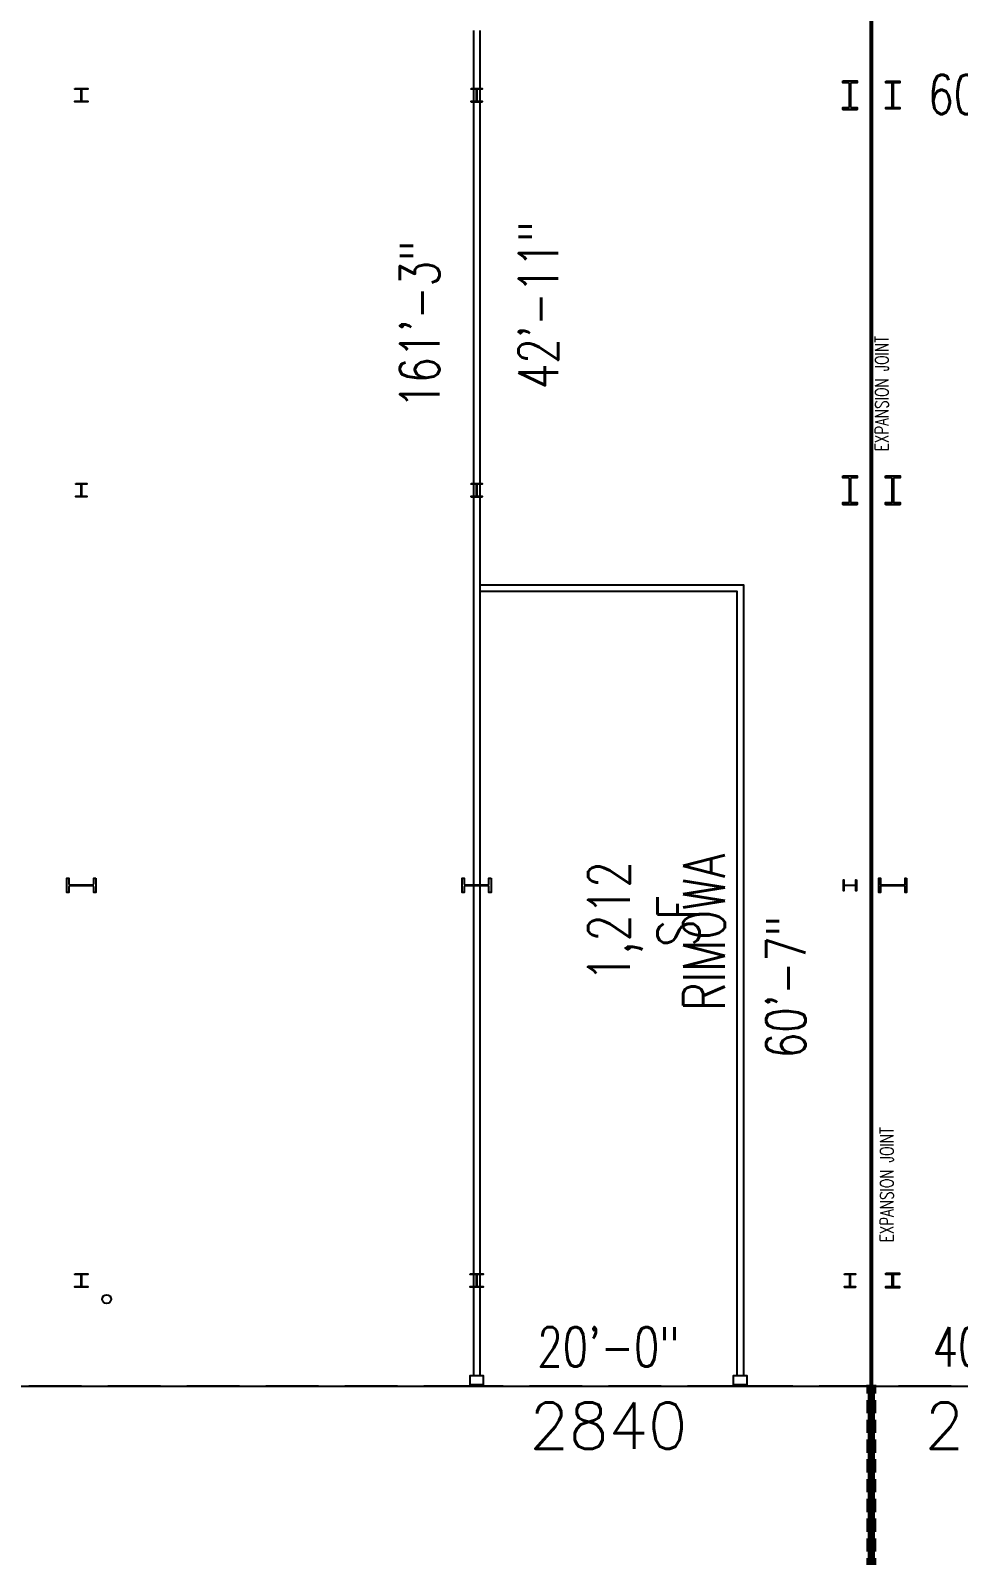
# Model space of a CAD drawing. Extents: x -13345 to 10098, y -1643 to 9113.
# Drawn here: x -10108 to -9263, y 1748 to 3138 of the extents above; entities that cross this region are included whole.
import ezdxf
from ezdxf.enums import TextEntityAlignment as Align

# ---------------------------------------------------------------- set-up
doc = ezdxf.new("R2010")
doc.units = 0
doc.header["$LTSCALE"] = 192
doc.header["$MEASUREMENT"] = 0
doc.linetypes.add('DASHED2', pattern=[0.375, 0.25, -0.125])
doc.layers.get('0').update_dxf_attribs({"linetype": 'CONTINUOUS'})
doc.layers.get('DEFPOINTS').update_dxf_attribs({"linetype": 'CONTINUOUS'})
for name, color, linetype in [('ARCH-WALLS-EXTERIOR', 5, 'CONTINUOUS'), ('DIMENSIONS-TENANT', 7, 'CONTINUOUS'), ('EXPANSION-JOINT', 1, 'CONTINUOUS'), ('FM-SPNO', 3, 'CONTINUOUS'), ('FM-TENANT-SF', 6, 'CONTINUOUS'), ('FM-TEXT-TENANT', 6, 'CONTINUOUS'), ('STRUCTURAL-COLUMNS', 3, 'CONTINUOUS'), ('TENANT-DEMISING', 4, 'CONTINUOUS'), ('TENANT-STOREFRONT-LEASELINE', 3, 'DASHED2'), ('UTILITIES-PLUMB', 2, 'CONTINUOUS')]:
    doc.layers.add(name, color=color, linetype=linetype)
doc.layers.add('COMMON AREA FILL', color=7, linetype='CONTINUOUS', true_color=0xdedede)
doc.styles.add('FMSTXT', font='simplex.shx', dxfattribs={"width": 0.75})
doc.styles.add('SIMPLEX', font='SIMPLEX.shx', dxfattribs={"width": 0.75})
doc.styles.get("Standard").update_dxf_attribs({"font": 'txt.shx', "width": 0.75})
doc.dimstyles.new('LP-SP-MP (without ticks)', dxfattribs={"dimscale": 0, "dimtxt": 36, "dimasz": 12, "dimexe": 8, "dimexo": 8, "dimgap": 8, "dimtad": 1, "dimdec": 0, "dimrnd": 0.0625, "dimzin": 3, "dimdsep": 46, "dimlunit": 4, "dimtxsty": 'Standard', "dimblk1": 'OBLIQUE', "dimblk2": 'OBLIQUE', "dimsah": 1, "dimcen": 0.5, "dimse1": 1, "dimse2": 1, "dimsd1": 1, "dimsd2": 1, "dimclrt": 256, "dimadec": 0, "dimazin": 0, "dimtfac": 6, "dimtdec": 0, "dimtofl": 0, "dimtmove": 0, "dimatfit": 3, "dimldrblk": 'OBLIQUE', "dimfxl": 1, "dimfrac": 2, "dimtolj": 1, "dimtzin": 3, "dimarcsym": 0})

# ---------------------------------------------------------------- blocks, each defined once
blk = doc.blocks.new('*D457')
at = {"layer": 'DEFPOINTS', "color": 0, "transparency": 16777216}
for p in [(-9461.9, 1926.9), (-9701.9, 1902.5), (-9461.9, 1902.5)]:
    blk.add_point(p, dxfattribs=at)
at = {"layer": 'DIMENSIONS-TENANT', "transparency": 16777216, "insert": (-9581.9, 1938.3), "char_height": 36, "attachment_point": 5}
blk.add_mtext('\\A1;20\'-0"', dxfattribs=at)
blk = doc.blocks.new('_OBLIQUE')
at = {"color": 0, "linetype": 'ByBlock'}
blk.add_line((-0.5, -0.5), (0.5, 0.5), dxfattribs=at)
blk = doc.blocks.new('*D458')
at = {"layer": 'DEFPOINTS', "color": 0, "transparency": 16777216}
for p in [(-8981.9, 1926.9), (-9461.9, 1902.5), (-8981.9, 1902.5)]:
    blk.add_point(p, dxfattribs=at)
at = {"layer": 'DIMENSIONS-TENANT', "transparency": 16777216, "insert": (-9221.9, 1938.3), "char_height": 36, "attachment_point": 5}
blk.add_mtext('\\A1;40\'-0"', dxfattribs=at)
blk = doc.blocks.new('*D460')
at = {"layer": 'DEFPOINTS', "color": 0, "transparency": 16777216}
for p in [(-9701.9, 3144.9), (-8981.9, 3144.9), (-8981.9, 3065.2)]:
    blk.add_point(p, dxfattribs=at)
at = {"layer": 'DIMENSIONS-TENANT', "transparency": 16777216, "insert": (-9225.9, 3079.4), "char_height": 36, "attachment_point": 5}
blk.add_mtext('\\A1;60\'-0"', dxfattribs=at)
blk = doc.blocks.new('*D463')
at = {"layer": 'DEFPOINTS', "color": 0, "transparency": 16777216}
for p in [(-9701.9, 3144.9), (-9619.8, 3144.9), (-9701.9, 2629.7)]:
    blk.add_point(p, dxfattribs=at)
at = {"layer": 'DIMENSIONS-TENANT', "transparency": 16777216, "insert": (-9645.8, 2887.3), "char_height": 36, "attachment_point": 5, "rotation": 90}
blk.add_mtext('\\A1;42\'-11"', dxfattribs=at)
blk = doc.blocks.new('*D464')
at = {"layer": 'DEFPOINTS', "color": 0, "transparency": 16777216}
for p in [(-9461.9, 2629.7), (-9461.9, 1902.5), (-9394.4, 1902.5)]:
    blk.add_point(p, dxfattribs=at)
at = {"layer": 'DIMENSIONS-TENANT', "transparency": 16777216, "insert": (-9420.4, 2266.1), "char_height": 36, "attachment_point": 5, "rotation": 90}
blk.add_mtext('\\A1;60\'-7"', dxfattribs=at)
blk = doc.blocks.new('051200_053')
at = {"flags": 128}
blk.add_lwpolyline([(-6, 6.1), (6, 6.1), (6, 5.5), (0.9, 5.5, 0.414214), (0.2, 4.7), (0.2, -4.7, 0.414214), (0.9, -5.5), (6, -5.5), (6, -6.1), (-6, -6.1), (-6, -5.5), (-0.9, -5.5, 0.414214), (-0.2, -4.7), (-0.2, 4.7, 0.414214), (-0.9, 5.5), (-6, 5.5)], format="xyb", close=True, dxfattribs=at)
blk = doc.blocks.new('W-Wide Flange-Column - W12X65-1719971-Mall Level - Framing Plan')
at = {"layer": 'STRUCTURAL-COLUMNS'}
blk.add_blockref('051200_053', (0, 0), dxfattribs=at)
blk = doc.blocks.new('051200_179')
at = {"flags": 128}
blk.add_lwpolyline([(-6.6, 13.2), (6.6, 13.2), (6.6, 11.3), (1.3, 11.3, 0.414214), (0.5, 10.5), (0.5, -10.5, 0.414214), (1.3, -11.3), (6.6, -11.3), (6.6, -13.2), (-6.6, -13.2), (-6.6, -11.3), (-1.3, -11.3, 0.414214), (-0.5, -10.5), (-0.5, 10.5, 0.414214), (-1.3, 11.3), (-6.6, 11.3)], format="xyb", close=True, dxfattribs=at)
blk = doc.blocks.new('W-Wide Flange-Column - W24X250-1719972-Mall Level - Framing Plan')
at = {"layer": 'STRUCTURAL-COLUMNS'}
blk.add_blockref('051200_179', (0, 0), dxfattribs=at)
blk = doc.blocks.new('W12x58')
at = {"flags": 128}
blk.add_lwpolyline([(-5, 6.1), (5, 6.1), (5, 5.5), (0.9, 5.5, 0.414214), (0.2, 4.7), (0.2, -4.7, 0.414214), (0.9, -5.5), (5, -5.5), (5, -6.1), (-5, -6.1), (-5, -5.5), (-0.9, -5.5, 0.414214), (-0.2, -4.7), (-0.2, 4.7, 0.414214), (-0.9, 5.5), (-5, 5.5)], format="xyb", close=True, dxfattribs=at)
blk = doc.blocks.new('W-Wide Flange-Column - W12X58-1719969-Mall Level - Framing Plan')
at = {"layer": 'STRUCTURAL-COLUMNS'}
blk.add_blockref('W12x58', (0, 0), dxfattribs=at)
blk = doc.blocks.new('W12x53')
at = {"flags": 128}
blk.add_lwpolyline([(-5, 6), (5, 6), (5, 5.5), (0.8, 5.5, 0.414214), (0.2, 4.8), (0.2, -4.8, 0.414214), (0.8, -5.5), (5, -5.5), (5, -6), (-5, -6), (-5, -5.5), (-0.8, -5.5, 0.414214), (-0.2, -4.8), (-0.2, 4.8, 0.414214), (-0.8, 5.5), (-5, 5.5)], format="xyb", close=True, dxfattribs=at)
blk = doc.blocks.new('W-Wide Flange-Column - W12X53-1719960-Mall Level - Framing Plan')
at = {"layer": 'STRUCTURAL-COLUMNS'}
blk.add_line((-5, -6), (5, -6), dxfattribs=at)
blk.add_blockref('W12x53', (0, 0), dxfattribs=at)
blk = doc.blocks.new('W-Wide Flange-Column - W12X53-1719959-Mall Level - Framing Plan')
at = {"layer": 'STRUCTURAL-COLUMNS'}
blk.add_blockref('W12x53', (0, 0), dxfattribs=at)
blk = doc.blocks.new('051200_178')
at = {"flags": 128}
blk.add_lwpolyline([(-6.6, 13), (6.6, 13), (6.6, 11.3), (1.3, 11.3, 0.414214), (0.5, 10.5), (0.5, -10.5, 0.414214), (1.3, -11.3), (6.6, -11.3), (6.6, -13), (-6.6, -13), (-6.6, -11.3), (-1.2, -11.3, 0.414214), (-0.5, -10.5), (-0.5, 10.5, 0.414214), (-1.2, 11.3), (-6.6, 11.3)], format="xyb", close=True, dxfattribs=at)
blk = doc.blocks.new('W-Wide Flange-Column - W24X229-1719966-Mall Level - Framing Plan')
at = {"layer": 'STRUCTURAL-COLUMNS'}
blk.add_line((-6.5, -13), (6.6, -13), dxfattribs=at)
blk.add_blockref('051200_178', (0, 0), dxfattribs=at)
blk = doc.blocks.new('051200_059')
at = {"flags": 128}
blk.add_lwpolyline([(-6.2, 6.6), (6.2, 6.6), (6.2, 5.5), (1.1, 5.5, 0.414214), (0.4, 4.7), (0.4, -4.7, 0.414214), (1.1, -5.5), (6.2, -5.5), (6.2, -6.6), (-6.2, -6.6), (-6.2, -5.5), (-1.1, -5.5, 0.414214), (-0.4, -4.7), (-0.4, 4.7, 0.414214), (-1.1, 5.5), (-6.2, 5.5)], format="xyb", close=True, dxfattribs=at)
blk = doc.blocks.new('W-Wide Flange-Column - W12X120-1719980-Mall Level - Framing Plan')
at = {"layer": 'STRUCTURAL-COLUMNS'}
blk.add_blockref('051200_059', (0, 0), dxfattribs=at)
blk = doc.blocks.new('051200_175')
at = {"flags": 128}
blk.add_lwpolyline([(-6.4, 12.6), (6.4, 12.6), (6.4, 11.3), (1.2, 11.3, 0.414214), (0.4, 10.5), (0.4, -10.5, 0.414214), (1.2, -11.3), (6.4, -11.3), (6.4, -12.6), (-6.4, -12.6), (-6.4, -11.3), (-1.2, -11.3, 0.414214), (-0.4, -10.5), (-0.4, 10.5, 0.414214), (-1.2, 11.3), (-6.4, 11.3)], format="xyb", close=True, dxfattribs=at)
blk = doc.blocks.new('W-Wide Flange-Column - W24X176-1719968-Mall Level - Framing Plan')
at = {"layer": 'STRUCTURAL-COLUMNS'}
blk.add_blockref('051200_175', (0, 0), dxfattribs=at)
blk = doc.blocks.new('*D421')
at = {"layer": 'DEFPOINTS', "color": 0, "transparency": 16777216}
for p in [(-10764.1, 1912.3), (-10764.1, 1902.5), (-9701.9, 1902.5)]:
    blk.add_point(p, dxfattribs=at)
at = {"layer": 'DIMENSIONS-TENANT', "transparency": 16777216, "insert": (-10233, 1938.3), "char_height": 36, "attachment_point": 5}
blk.add_mtext('\\A1;88\'-6"', dxfattribs=at)
blk = doc.blocks.new('*D368')
at = {"layer": 'DEFPOINTS', "color": 0, "transparency": 16777216}
for p in [(-9727.9, 3837), (-9701.9, 3837), (-9701.9, 1902.5)]:
    blk.add_point(p, dxfattribs=at)
at = {"layer": 'DIMENSIONS-TENANT', "transparency": 16777216, "insert": (-9753.9, 2869.8), "char_height": 36, "attachment_point": 5, "rotation": 90}
blk.add_mtext('\\A1;161\'-3"', dxfattribs=at)
blk = doc.blocks.new('fms4rm')
blk.add_attdef('FMS:RMID', text='', height=12).set_placement((0, 0), align=Align.MIDDLE_CENTER)

msp = doc.modelspace()

# ---------------------------------------------------------------- linework, layer by layer
at = {"layer": 'ARCH-WALLS-EXTERIOR'}
for points in [[(-9707.9, 1903.8), (-9707.9, 1912.3), (-9695.9, 1912.3), (-9695.9, 1903.8)], [(-9467.9, 1903.8), (-9467.9, 1912.3), (-9455.9, 1912.3), (-9455.9, 1903.8)]]:
    msp.add_lwpolyline(points, close=True, dxfattribs=at)
at = {"layer": 'COMMON AREA FILL'}
msp.add_lwpolyline([(-10764.1, 1902.5), (-8649.6, 1902.5)], dxfattribs=at)
at = {"layer": 'EXPANSION-JOINT'}
for points in [[(-9341.4, 92.3), (-9341.4, 4182.8)], [(-9343.4, 92.3), (-9343.4, 3988.3)], [(-9344.9, 1373.8), (-9344.9, 1903.8)], [(-9339.9, 1373.8), (-9339.9, 1903.8)]]:
    msp.add_lwpolyline(points, dxfattribs=at)
at = {"layer": 'EXPANSION-JOINT', "linetype": 'DASHED2', "ltscale": 0.25}
for points in [[(-9346.1, 1373.8), (-9346.1, 1903.8)], [(-9338.8, 1373.8), (-9338.8, 1903.8)]]:
    msp.add_lwpolyline(points, dxfattribs=at)
at = {"layer": 'TENANT-DEMISING'}
for points in [[(-9704.9, 3137.7), (-9704.9, 1912.3)], [(-9698.9, 3137.7), (-9698.9, 1912.3)], [(-9698.9, 2632.7), (-9458.9, 2632.7), (-9458.9, 1912.3)], [(-9698.9, 2626.7), (-9464.9, 2626.7), (-9464.9, 1912.3)]]:
    msp.add_lwpolyline(points, dxfattribs=at)
at = {"layer": 'TENANT-STOREFRONT-LEASELINE'}
for p, q in [((-9701.9, 1902.5), (-10764.1, 1902.5)), ((-9461.9, 1902.5), (-9701.9, 1902.5)), ((-8981.9, 1902.5), (-9461.9, 1902.5))]:
    msp.add_line(p, q, dxfattribs=at)
at = {"layer": 'UTILITIES-PLUMB'}
msp.add_circle((-10038.9, 1981.8), 4, dxfattribs=at)

# ---------------------------------------------------------------- block references
at = {"layer": 'FM-SPNO', "xscale": 3.5, "yscale": 3.5, "zscale": 3.5}
for p, values in [((-9581.9, 1866.5), {'FMS:RMID': '2840'}), ((-9221.9, 1866.5), {'FMS:RMID': '2835'})]:
    msp.add_blockref('fms4rm', p, dxfattribs=at).add_auto_attribs(values)
at = {"layer": 'STRUCTURAL-COLUMNS'}
for name, p in [('W-Wide Flange-Column - W12X65-1719971-Mall Level - Framing Plan', (-10062, 3078.8)), ('W-Wide Flange-Column - W12X53-1719960-Mall Level - Framing Plan', (-9702, 3078.8)), ('W-Wide Flange-Column - W24X229-1719966-Mall Level - Framing Plan', (-9362, 3078.8)), ('W-Wide Flange-Column - W24X176-1719968-Mall Level - Framing Plan', (-9323, 3078.8)), ('W-Wide Flange-Column - W12X58-1719969-Mall Level - Framing Plan', (-10062, 2718.8)), ('W-Wide Flange-Column - W12X53-1719960-Mall Level - Framing Plan', (-9702, 2718.8)), ('W-Wide Flange-Column - W24X229-1719966-Mall Level - Framing Plan', (-9362, 2718.8)), ('W-Wide Flange-Column - W24X229-1719966-Mall Level - Framing Plan', (-9322.9, 2718.8)), ('W-Wide Flange-Column - W12X65-1719971-Mall Level - Framing Plan', (-10062, 1998.8)), ('W-Wide Flange-Column - W12X65-1719971-Mall Level - Framing Plan', (-9702, 1998.8)), ('W-Wide Flange-Column - W12X53-1719960-Mall Level - Framing Plan', (-9362, 1998.8)), ('W-Wide Flange-Column - W12X120-1719980-Mall Level - Framing Plan', (-9323, 1998.8))]:
    msp.add_blockref(name, p, dxfattribs=at)
at = {"layer": 'STRUCTURAL-COLUMNS', "rotation": 270.00000010284}
for name, p in [('W-Wide Flange-Column - W24X250-1719972-Mall Level - Framing Plan', (-10062, 2358.8)), ('W-Wide Flange-Column - W24X250-1719972-Mall Level - Framing Plan', (-9702, 2358.8)), ('W-Wide Flange-Column - W12X53-1719959-Mall Level - Framing Plan', (-9362, 2358.8)), ('W-Wide Flange-Column - W24X176-1719968-Mall Level - Framing Plan', (-9323, 2358.8))]:
    msp.add_blockref(name, p, dxfattribs=at)

# ---------------------------------------------------------------- texts
at = {"layer": 'EXPANSION-JOINT', "char_height": 12, "attachment_point": 2, "rotation": 90, "style": 'SIMPLEX'}
for insert in [(-9339, 2806.9), (-9334.4, 2086.1)]:
    msp.add_mtext_dynamic_manual_height_columns('\\pt108;EXPANSION JOINT', width=127.249, gutter_width=90, heights=[0], dxfattribs=dict(at, insert=insert))
at = {"layer": 'FM-TENANT-SF', "insert": (-9549.8, 2326), "char_height": 38, "width": 1, "attachment_point": 5, "rotation": 90, "style": 'FMSTXT'}
msp.add_mtext('1,212 SF', dxfattribs=at)
at = {"layer": 'FM-TEXT-TENANT', "insert": (-9494.8, 2316), "char_height": 38, "width": 1, "attachment_point": 5, "rotation": 90, "style": 'FMSTXT'}
msp.add_mtext('RIMOWA', dxfattribs=at)

# ---------------------------------------------------------------- dimensions: what is measured, and where the dimension line sits
at = {"layer": 'DIMENSIONS-TENANT'}
dim = msp.add_linear_dim(base=(-9727.9446, 3837.0262), p1=(-9701.9446, 1902.5259), p2=(-9701.9446, 3837.0262), angle=90, dimstyle='LP-SP-MP (without ticks)', override={"dimscale": 1}, dxfattribs=at)
dim.commit()
dim.dimension.update_dxf_attribs({"geometry": '*D368', "text_midpoint": (-9727.9446, 2869.776), "dimtype": 160})
for base, p1, p2, override, picture, middle in [((-8981.9, 3065.2), (-9701.9, 3144.9), (-8981.9, 3144.9), {"dimscale": 1, "dimtmove": 1}, '*D460', (-9225.9, 3053.4)), ((-10764.1, 1912.3), (-9701.9, 1902.5), (-10764.1, 1902.5), {"dimscale": 1}, '*D421', (-10233, 1912.3)), ((-9461.9, 1926.9), (-9701.9, 1902.5), (-9461.9, 1902.5), {"dimscale": 1, "dimtmove": 1}, '*D457', (-9581.9, 1912.3)), ((-8981.9, 1926.9), (-9461.9, 1902.5), (-8981.9, 1902.5), {"dimscale": 1, "dimtmove": 1}, '*D458', (-9221.9, 1912.3))]:
    dim = msp.add_linear_dim(base=base, p1=p1, p2=p2, dimstyle='LP-SP-MP (without ticks)', override=override, dxfattribs=at)
    dim.commit()
    dim.dimension.update_dxf_attribs({"geometry": picture, "text_midpoint": middle, "dimtype": 160})
for base, p1, p2, picture, middle in [((-9619.8, 3144.9), (-9701.9, 2629.7), (-9701.9, 3144.9), '*D463', (-9645.8, 2887.3)), ((-9394.4, 1902.5), (-9461.9, 2629.7), (-9461.9, 1902.5), '*D464', (-9420.4, 2266.1))]:
    dim = msp.add_linear_dim(base=base, p1=p1, p2=p2, angle=90, dimstyle='LP-SP-MP (without ticks)', override={"dimscale": 1}, dxfattribs=at)
    dim.commit()
    dim.dimension.update_dxf_attribs({"geometry": picture, "text_midpoint": middle})

doc.saveas('drawing.dxf')
